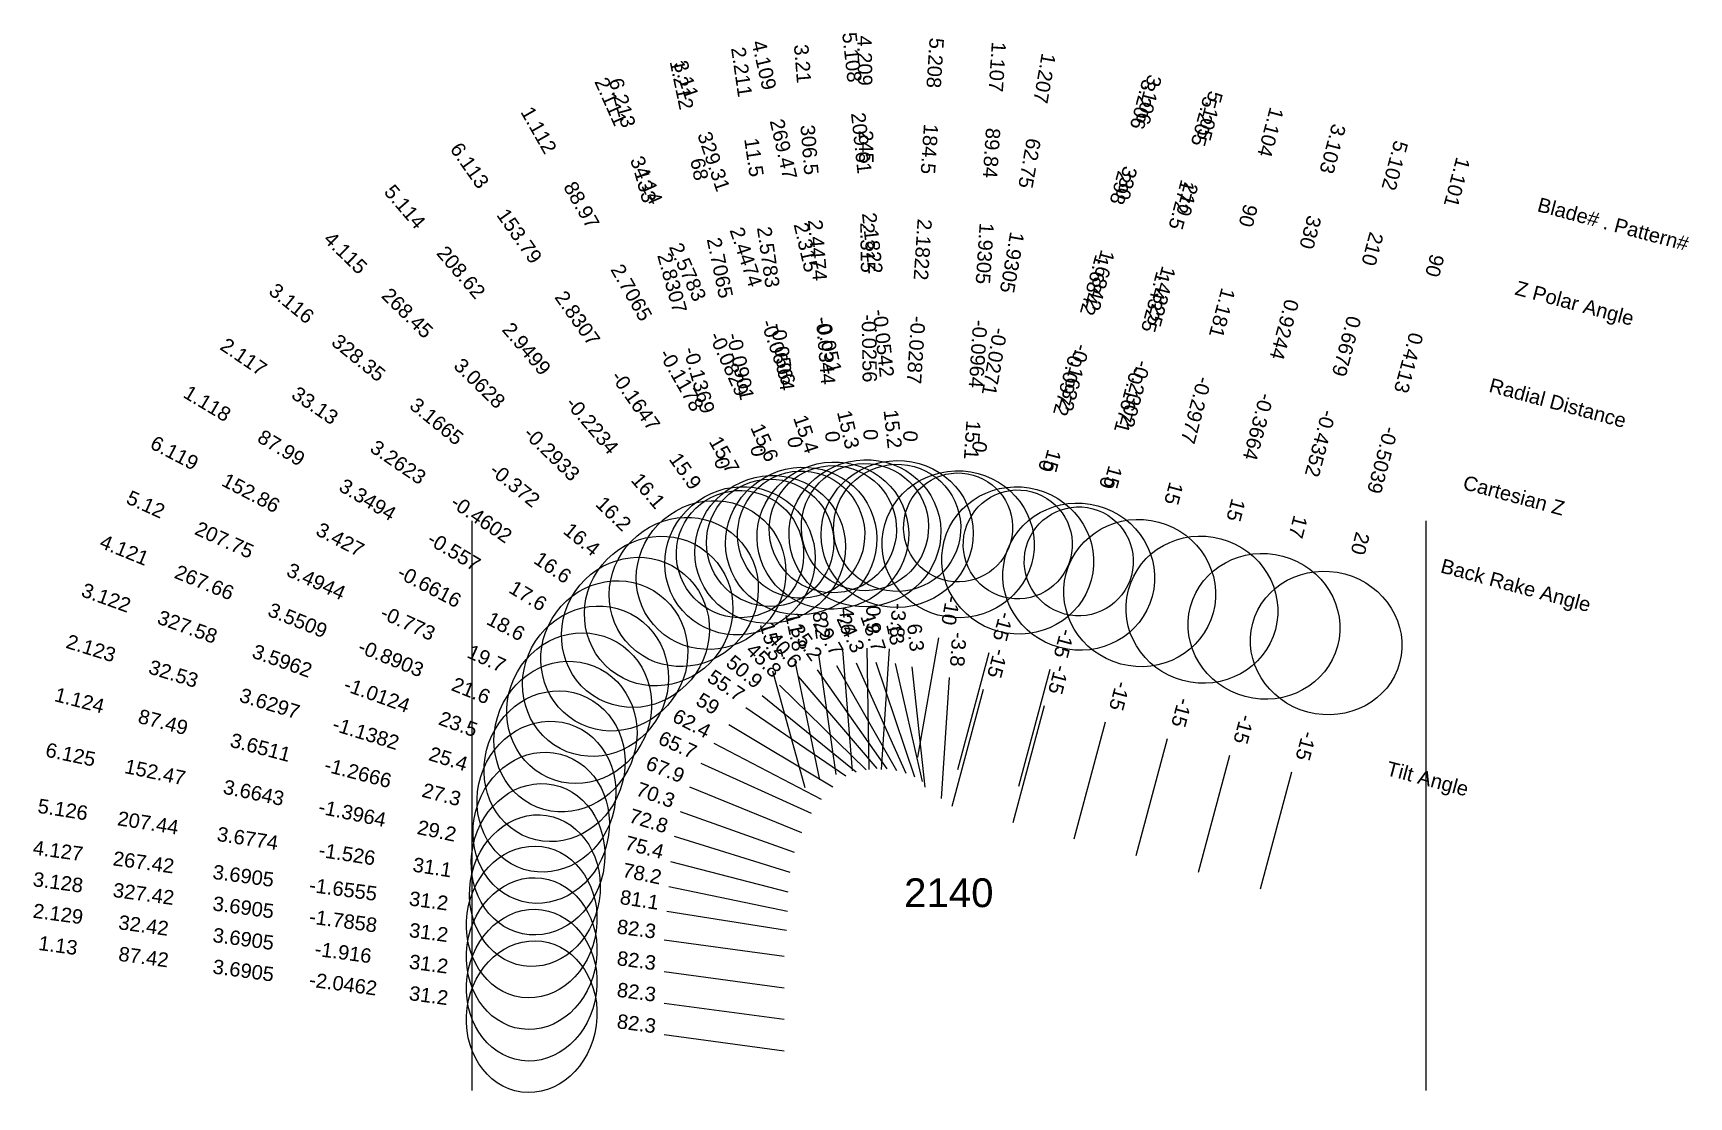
# Model space of a CAD drawing. Header units: inches. Extents: x 30.25 to 37.09, y 15.62 to 20.01.
import ezdxf
from ezdxf.enums import TextEntityAlignment as Align

# ---------------------------------------------------------------- set-up
doc = ezdxf.new("R2010")
doc.units = ezdxf.units.IN
doc.header["$MEASUREMENT"] = 0
for name, color, linetype, true_color in [('Blade_1', 30, 'Continuous', 0xff7f00), ('Blade_2', 7, 'Continuous', 0xcccc00), ('Blade_3', 7, 'Continuous', 0x00cc00), ('Blade_4', 7, 'Continuous', 0x00cccc), ('Blade_5', 7, 'Continuous', 0x0066cc), ('Blade_6', 190, 'Continuous', 0x7f00ff)]:
    doc.layers.add(name, color=color, linetype=linetype, true_color=true_color)
doc.styles.get("Standard").update_dxf_attribs({"font": 'arial.ttf'})

msp = doc.modelspace()

# ---------------------------------------------------------------- linework, layer by layer
for p, q in [((32.0625, 18), (32.0625, 15.6484)), ((36, 18), (36, 15.6484))]:
    msp.add_line(p, q)
at = {"layer": 'Blade_1'}
for p, q in [((33.9892, 17.5174), (33.9024, 17.025)), ((33.3957, 17.4205), (33.498, 16.931)), ((33.5671, 17.4033), (33.8151, 16.9692)), ((34.0326, 17.3533), (33.9991, 16.8545)), ((33.1236, 17.1594), (33.5524, 16.9022)), ((34.6763, 17.1696), (34.5468, 16.6866)), ((35.446, 16.9634), (35.3166, 16.4804)), ((32.8826, 16.5946), (33.3665, 16.4687)), ((32.856, 15.8799), (33.3515, 15.8128))]:
    msp.add_line(p, q, dxfattribs=at)
for centre, major_axis, ratio in [((33.2935, 17.8822), (0.2726, 0.1558), 0.962552), ((33.2935, 17.9099), (0.257, 0.0537), 1), ((34.0695, 17.9036), (0.3133, -0.021), 0.965549), ((34.0695, 17.9729), (0.2216, -0.0391), 1), ((34.819, 17.7023), (0.3033, -0.0813), 0.965926), ((32.6506, 17.443), (0.1615, 0.2693), 0.953169), ((35.5887, 17.4961), (0.3033, -0.0813), 0.939693), ((32.3489, 16.7334), (0.079, 0.3039), 0.888476), ((32.3095, 15.9538), (0.0421, 0.3112), 0.855715)]:
    msp.add_ellipse(centre, major_axis=major_axis, ratio=ratio, dxfattribs=at)
at = {"layer": 'Blade_2'}
for p, q in [((33.493, 17.4487), (33.5643, 16.9538)), ((33.6483, 17.4143), (33.8537, 16.9584)), ((33.1935, 17.2293), (33.6067, 16.9478)), ((32.8971, 16.6987), (33.3747, 16.5508)), ((32.856, 16.0101), (33.3515, 15.943))]:
    msp.add_line(p, q, dxfattribs=at)
for centre, major_axis, ratio in [((33.4217, 17.9171), (0.2863, 0.129), 0.963257), ((33.4217, 17.9436), (0.2598, 0.0374), 1), ((32.7377, 17.5398), (0.1768, 0.2595), 0.958561), ((32.3703, 16.8618), (0.0929, 0.3), 0.903274), ((32.3095, 16.084), (0.0421, 0.3112), 0.855715)]:
    msp.add_ellipse(centre, major_axis=major_axis, ratio=ratio, dxfattribs=at)
at = {"layer": 'Blade_3'}
for p, q in [((33.5927, 17.4672), (33.6328, 16.9688)), ((34.1961, 17.4561), (34.0667, 16.9731)), ((33.7294, 17.417), (33.8897, 16.9434)), ((34.1731, 17.3041), (34.0436, 16.8211)), ((33.2614, 17.28), (33.6493, 16.9646)), ((34.9329, 17.1009), (34.8034, 16.6179)), ((32.9229, 16.8013), (33.3935, 16.6324)), ((32.856, 16.1403), (33.3515, 16.0732))]:
    msp.add_line(p, q, dxfattribs=at)
for centre, major_axis, ratio in [((33.5526, 17.9394), (0.2974, 0.1007), 0.963891), ((33.5526, 17.9656), (0.2617, 0.0211), 1), ((34.3158, 17.8368), (0.3033, -0.0813), 0.965926), ((34.3158, 17.9028), (0.2173, -0.0582), 1), ((32.8335, 17.628), (0.1981, 0.2436), 0.959349), ((35.0756, 17.6336), (0.3033, -0.0813), 0.965926), ((32.4038, 16.9876), (0.1061, 0.2955), 0.917095), ((32.3095, 16.2142), (0.0421, 0.3112), 0.855715)]:
    msp.add_ellipse(centre, major_axis=major_axis, ratio=ratio, dxfattribs=at)
at = {"layer": 'Blade_4'}
for p, q in [((33.6929, 17.4745), (33.7007, 16.9745)), ((33.8092, 17.4117), (33.9218, 16.9245)), ((33.3324, 17.322), (33.6906, 16.9732)), ((32.9602, 16.9024), (33.4235, 16.7145)), ((32.856, 16.2706), (33.3515, 16.2035))]:
    msp.add_line(p, q, dxfattribs=at)
for centre, major_axis, ratio in [((33.685, 17.949), (0.3059, 0.0707), 0.964438), ((33.685, 17.9744), (0.2625, 0.0041), 1), ((32.9372, 17.7067), (0.219, 0.225), 0.960166), ((32.4491, 17.1097), (0.118, 0.291), 0.929921), ((32.3095, 16.3445), (0.0421, 0.3112), 0.855715)]:
    msp.add_ellipse(centre, major_axis=major_axis, ratio=ratio, dxfattribs=at)
at = {"layer": 'Blade_5'}
for p, q in [((33.7847, 17.4724), (33.7515, 16.9735)), ((33.878, 17.3976), (33.9325, 16.9006)), ((34.4478, 17.3862), (34.3184, 16.9032)), ((33.409, 17.3578), (33.7343, 16.9782)), ((34.4248, 17.2371), (34.2953, 16.7541)), ((35.1894, 17.0321), (35.0599, 16.5491)), ((33.0081, 16.9997), (33.4637, 16.7937)), ((32.8675, 16.3887), (33.3614, 16.3114))]:
    msp.add_line(p, q, dxfattribs=at)
for centre, major_axis, ratio in [((33.8178, 17.9458), (0.3121, 0.0343), 0.964908), ((33.8178, 17.9713), (0.2619, -0.0174), 1), ((33.0501, 17.7766), (0.2384, 0.2043), 0.960998), ((34.5675, 17.7698), (0.3033, -0.0813), 0.965926), ((34.5675, 17.8329), (0.2173, -0.0582), 1), ((35.3321, 17.5648), (0.3033, -0.0813), 0.956305), ((32.5056, 17.227), (0.1294, 0.2861), 0.941708), ((32.3226, 16.474), (0.0486, 0.3102), 0.855831)]:
    msp.add_ellipse(centre, major_axis=major_axis, ratio=ratio, dxfattribs=at)
at = {"layer": 'Blade_6'}
for p, q in [((33.3029, 17.3813), (33.4365, 16.8995)), ((33.4873, 17.3847), (33.7757, 16.9763)), ((33.0617, 17.0828), (33.5047, 16.8511)), ((32.8756, 16.4911), (33.3651, 16.3891))]:
    msp.add_line(p, q, dxfattribs=at)
for centre, major_axis, ratio in [((33.1693, 17.8353), (0.2565, 0.1811), 0.961796), ((33.1693, 17.8631), (0.253, 0.0702), 1), ((32.573, 17.3384), (0.1455, 0.2782), 0.947547), ((32.3357, 16.6036), (0.064, 0.3074), 0.872695)]:
    msp.add_ellipse(centre, major_axis=major_axis, ratio=ratio, dxfattribs=at)

# ---------------------------------------------------------------- texts
for s, height, p in [('Blade# . Pattern#', 0.059375, (36.4639, 19.3078)), ('Z Polar Angle', 0.059375, (36.3717, 18.9637)), ('Radial Distance', 0.059375, (36.2641, 18.5622)), ('Cartesian Z', 0.059375, (36.1566, 18.1608)), ('Back Rake Angle', 0.059375, (36.0644, 17.8167)), ('Tilt Angle', 0.05937, (35.8404, 16.9806))]:
    msp.add_text(s, height=height, rotation=345).set_placement(p, align=Align.MIDDLE_LEFT)
msp.add_text('2140', height=0.11875).set_placement((34.0312, 16.4653), align=Align.MIDDLE_CENTER)
at = {"layer": 'Blade_1'}
for s, height, rotation, p in [('1.107', 0.05937, 266.15969, (34.2019, 19.8757)), ('1.212', 0.05937, 281.8, (32.8998, 19.7942)), ('1.207', 0.05937, 260, (34.3973, 19.8317)), ('1.112', 0.05937, 299.74015, (32.313, 19.5984)), ('1.104', 0.05937, 255, (35.3306, 19.6115)), ('89.84', 0.05937, 266.15969, (34.178, 19.5202)), ('62.75', 0.05937, 260, (34.3354, 19.4809)), ('68', 0.05937, 281.8, (32.9727, 19.4455)), ('1.101', 0.05937, 255, (36.1003, 19.4053)), ('88.97', 0.05937, 299.74015, (32.4897, 19.289)), ('90', 0.05937, 255, (35.2383, 19.2673)), ('1.9305', 0.05937, 266.15969, (34.1502, 19.1055)), ('2.7065', 0.05937, 281.8, (33.0577, 19.0387)), ('1.9305', 0.05937, 260, (34.2632, 19.0716)), ('90', 0.05937, 255, (36.0081, 19.0611)), ('2.7065', 0.05937, 299.74015, (32.6959, 18.9282)), ('1.181', 0.05937, 255, (35.1308, 18.8659)), ('-0.0964', 0.05937, 266.15969, (34.1223, 18.6908)), ('-0.0271', 0.05937, 260, (34.1911, 18.6623)), ('-0.0901', 0.05937, 281.8, (33.1427, 18.6318)), ('0.4113', 0.05937, 255, (35.9005, 18.6597)), ('-0.1178', 0.05937, 299.74015, (32.9021, 18.5673)), ('-0.2977', 0.05937, 255, (35.0232, 18.4644)), ('1.118', 0.05937, 329.04995, (30.9555, 18.4595)), ('15.1', 0.05937, 266.15969, (34.0985, 18.3354)), ('-0.5039', 0.05937, 255, (35.7929, 18.2582)), ('87.99', 0.05937, 329.04995, (31.261, 18.2763)), ('15.7', 0.05937, 299.74015, (33.0788, 18.2579)), ('0', 0.0594, 260, (34.1292, 18.3114)), ('0', 0.0594, 281.8, (33.2155, 18.2831)), ('3.3494', 0.05937, 329.04995, (31.6175, 18.0625)), ('15', 0.05937, 255, (34.931, 18.1203)), ('-0.557', 0.05937, 329.04995, (31.9739, 17.8488)), ('20', 0.05937, 255, (35.7007, 17.9141)), ('17.6', 0.05937, 329.04995, (32.2795, 17.6656)), ('-10', 0.05937, 260, (34.0098, 17.6344)), ('11.8', 0.05937, 281.8, (33.3715, 17.5367)), ('29.7', 0.05937, 299.74015, (33.5082, 17.5064)), ('-3.8', 0.05937, 266.15969, (34.0405, 17.4718)), ('1.124', 0.05937, 345.42166, (30.436, 17.2309)), ('59', 0.05937, 329.04995, (33.0217, 17.2204)), ('-15', 0.05937, 255, (34.707, 17.2843)), ('87.49', 0.05937, 345.42166, (30.7808, 17.1412)), ('3.6511', 0.05937, 345.42166, (31.183, 17.0366)), ('-15', 0.05937, 255, (35.4767, 17.0781)), ('-1.2666', 0.05937, 345.42166, (31.5853, 16.932)), ('27.3', 0.05937, 345.42166, (31.9301, 16.8423)), ('75.4', 0.05937, 345.42166, (32.7677, 16.6245)), ('1.13', 0.05937, 352.29678, (30.3508, 16.2187)), ('87.42', 0.05937, 352.29678, (30.7039, 16.171)), ('3.6905', 0.05937, 352.29678, (31.1157, 16.1153)), ('-2.0462', 0.05937, 352.29678, (31.5276, 16.0596)), ('31.2', 0.05937, 352.29678, (31.8806, 16.0118)), ('82.3', 0.05937, 352.29678, (32.7383, 15.8958))]:
    msp.add_text(s, height=height, rotation=rotation, dxfattribs=at).set_placement(p, align=Align.CENTER)
at = {"layer": 'Blade_2'}
for s, height, rotation, p in [('2.211', 0.05937, 278.2, (33.1471, 19.8489)), ('2.111', 0.05937, 294.25586, (32.6097, 19.7191)), ('11.5', 0.05937, 278.2, (33.198, 19.4963)), ('34.14', 0.05937, 294.25586, (32.7561, 19.3943)), ('2.5783', 0.05937, 278.2, (33.2572, 19.0849)), ('2.5783', 0.05937, 294.25586, (32.9268, 19.0154)), ('-0.0564', 0.05937, 278.2, (33.3165, 18.6736)), ('2.117', 0.05937, 325.73542, (31.1042, 18.6526)), ('-0.0829', 0.05937, 294.25586, (33.0976, 18.6364)), ('33.13', 0.05937, 325.73542, (31.3986, 18.452)), ('15.6', 0.05937, 294.25586, (33.2439, 18.3116)), ('3.2623', 0.05937, 325.73542, (31.7421, 18.218)), ('0', 0.0594, 278.2, (33.3673, 18.321)), ('-0.4602', 0.05937, 325.73542, (32.0856, 17.984)), ('16.6', 0.05937, 325.73542, (32.38, 17.7834)), ('8.2', 0.05937, 278.2, (33.4761, 17.5662)), ('24.3', 0.05937, 294.25586, (33.5995, 17.5226)), ('2.123', 0.05937, 342.7965, (30.4822, 17.4464)), ('32.53', 0.05937, 342.7965, (30.8225, 17.341)), ('55.7', 0.05937, 325.73542, (33.0953, 17.2962)), ('3.6297', 0.05937, 342.7965, (31.2196, 17.2181)), ('-1.1382', 0.05937, 342.7965, (31.6166, 17.0952)), ('25.4', 0.05937, 342.7965, (31.9569, 16.9898)), ('72.8', 0.05937, 342.7965, (32.7837, 16.7338)), ('2.129', 0.05937, 352.29678, (30.3508, 16.3489)), ('32.42', 0.05937, 352.29678, (30.7039, 16.3012)), ('3.6905', 0.05937, 352.29678, (31.1157, 16.2455)), ('-1.916', 0.05937, 352.29678, (31.5276, 16.1898)), ('31.2', 0.05937, 352.29678, (31.8806, 16.142)), ('82.3', 0.05937, 352.29678, (32.7383, 16.026))]:
    msp.add_text(s, height=height, rotation=rotation, dxfattribs=at).set_placement(p, align=Align.CENTER)
at = {"layer": 'Blade_3'}
for s, height, rotation, p in [('3.21', 0.05937, 274.6, (33.3982, 19.8844)), ('3.11', 0.05937, 288.70141, (32.9189, 19.8115)), ('3.206', 0.05937, 255, (34.8043, 19.726)), ('3.106', 0.05937, 255, (34.8274, 19.746)), ('306.5', 0.05937, 274.6, (33.4268, 19.5293)), ('3.103', 0.05937, 255, (35.5872, 19.5428)), ('329.31', 0.05937, 288.70141, (33.0331, 19.4741)), ('298', 0.05937, 255, (34.7121, 19.3819)), ('330', 0.05937, 255, (34.7351, 19.4018)), ('2.4474', 0.05937, 288.70141, (33.1663, 19.0804)), ('2.4474', 0.05937, 274.6, (33.4601, 19.115)), ('330', 0.05937, 255, (35.4949, 19.1986)), ('1.6842', 0.05937, 255, (34.6045, 18.9804)), ('1.6842', 0.05937, 255, (34.6276, 19.0004)), ('3.116', 0.05937, 320.8799, (31.3001, 18.8751)), ('0.9244', 0.05937, 255, (35.3874, 18.7972)), ('-0.0606', 0.05937, 288.70141, (33.2996, 18.6867)), ('-0.0344', 0.05937, 274.6, (33.4934, 18.7007)), ('328.35', 0.05937, 320.8799, (31.5765, 18.6503)), ('-0.1632', 0.05937, 255, (34.52, 18.5989)), ('-0.0972', 0.05937, 255, (34.497, 18.5789)), ('-0.3664', 0.05937, 255, (35.2798, 18.3957)), ('3.1665', 0.05937, 320.8799, (31.8989, 18.3881)), ('15.4', 0.05937, 288.70141, (33.4138, 18.3493)), ('0', 0.0594, 274.6, (33.522, 18.3456)), ('0', 0.0594, 255, (34.4048, 18.2348)), ('15', 0.05937, 255, (34.4278, 18.2548)), ('-0.372', 0.05937, 320.8799, (32.2214, 18.1258)), ('15', 0.05937, 255, (35.1876, 18.0516)), ('16.4', 0.05937, 320.8799, (32.4978, 17.901)), ('3.122', 0.05937, 340.25552, (30.5435, 17.6553)), ('4.6', 0.05937, 274.6, (33.5832, 17.5856)), ('327.58', 0.05937, 340.25552, (30.8788, 17.535)), ('18.7', 0.05937, 288.70141, (33.6913, 17.5295)), ('-15', 0.05937, 255, (34.2268, 17.5708)), ('3.5962', 0.05937, 340.25552, (31.27, 17.3946)), ('50.9', 0.05937, 320.8799, (33.1692, 17.355)), ('-15', 0.05937, 255, (34.2038, 17.4188)), ('-1.0124', 0.05937, 340.25552, (31.6612, 17.2541)), ('-15', 0.05937, 255, (34.9636, 17.2156)), ('23.5', 0.05937, 340.25552, (31.9965, 17.1338)), ('70.3', 0.05937, 340.25552, (32.8111, 16.8414)), ('3.128', 0.05937, 352.29678, (30.3508, 16.4791)), ('327.42', 0.05937, 352.29678, (30.7039, 16.4314)), ('3.6905', 0.05937, 352.29678, (31.1157, 16.3757)), ('-1.7858', 0.05937, 352.29678, (31.5276, 16.32)), ('31.2', 0.05937, 352.29678, (31.8806, 16.2722)), ('82.3', 0.05937, 352.29678, (32.7383, 16.1562))]:
    msp.add_text(s, height=height, rotation=rotation, dxfattribs=at).set_placement(p, align=Align.CENTER)
at = {"layer": 'Blade_4'}
for s, height, rotation, p in [('4.109', 0.05937, 283.01535, (33.2399, 19.8747)), ('4.209', 0.05937, 270.9, (33.6548, 19.8992)), ('269.47', 0.05937, 283.01535, (33.3201, 19.5276)), ('245', 0.05937, 270.9, (33.6604, 19.543)), ('2.315', 0.05937, 283.01535, (33.4137, 19.1227)), ('2.315', 0.05937, 270.9, (33.6669, 19.1274)), ('4.115', 0.05937, 315.76853, (31.521, 19.0854)), ('268.45', 0.05937, 315.76853, (31.7762, 18.8369)), ('-0.051', 0.05937, 283.01535, (33.5073, 18.7177)), ('-0.0256', 0.05937, 270.9, (33.6734, 18.7118)), ('3.0628', 0.05937, 315.76853, (32.074, 18.547)), ('15.3', 0.05937, 283.01535, (33.5875, 18.3706)), ('-0.2933', 0.05937, 315.76853, (32.3719, 18.2571)), ('0', 0.0594, 270.9, (33.679, 18.3556)), ('16.2', 0.05937, 315.76853, (32.6271, 18.0086)), ('4.121', 0.05937, 337.9242, (30.6175, 17.8525)), ('267.66', 0.05937, 337.9242, (30.9476, 17.7186)), ('3.5509', 0.05937, 337.9242, (31.3328, 17.5624)), ('0.9', 0.05937, 270.9, (33.691, 17.5932)), ('13', 0.05937, 283.01535, (33.7825, 17.5274)), ('-0.8903', 0.05937, 337.9242, (31.7179, 17.4062)), ('45.8', 0.05937, 315.76853, (33.2473, 17.4048)), ('21.6', 0.05937, 337.9242, (32.0481, 17.2723)), ('67.9', 0.05937, 337.9242, (32.8501, 16.9471)), ('4.127', 0.05937, 352.29678, (30.3508, 16.6094)), ('267.42', 0.05937, 352.29678, (30.7039, 16.5617)), ('3.6905', 0.05937, 352.29678, (31.1157, 16.506)), ('-1.6555', 0.05937, 352.29678, (31.5276, 16.4503)), ('31.2', 0.05937, 352.29678, (31.8806, 16.4025)), ('82.3', 0.05937, 352.29678, (32.7383, 16.2865))]:
    msp.add_text(s, height=height, rotation=rotation, dxfattribs=at).set_placement(p, align=Align.CENTER)
at = {"layer": 'Blade_5'}
for s, height, rotation, p in [('5.108', 0.05937, 276.26389, (33.6021, 19.9105)), ('5.208', 0.05937, 266.2, (33.9454, 19.8921)), ('5.105', 0.05937, 255, (35.0791, 19.679)), ('209.61', 0.05937, 276.26389, (33.641, 19.5564)), ('5.205', 0.05937, 255, (35.056, 19.6561)), ('184.5', 0.05937, 266.2, (33.9218, 19.5366)), ('5.102', 0.05937, 255, (35.8437, 19.474)), ('5.114', 0.05937, 310.59422, (31.764, 19.2774)), ('172.5', 0.05937, 255, (34.9638, 19.312)), ('210', 0.05937, 255, (34.9868, 19.3348)), ('2.1822', 0.05937, 276.26389, (33.6864, 19.1432)), ('2.1822', 0.05937, 266.2, (33.8942, 19.1219)), ('210', 0.05937, 255, (35.7514, 19.1298)), ('208.62', 0.05937, 310.59422, (31.9958, 19.0069)), ('1.4325', 0.05937, 255, (34.8562, 18.9105)), ('1.4325', 0.05937, 255, (34.8793, 18.9334)), ('-0.0542', 0.05937, 276.26389, (33.7317, 18.7301)), ('2.9499', 0.05937, 310.59422, (32.2662, 18.6913)), ('-0.0287', 0.05937, 266.2, (33.8667, 18.7072)), ('0.6679', 0.05937, 255, (35.6439, 18.7284)), ('-0.2302', 0.05937, 255, (34.7717, 18.5319)), ('-0.1671', 0.05937, 255, (34.7487, 18.509)), ('-0.2234', 0.05937, 310.59422, (32.5367, 18.3757)), ('15.2', 0.05937, 276.26389, (33.7706, 18.376)), ('-0.4352', 0.05937, 255, (35.5363, 18.3269)), ('0', 0.0594, 266.2, (33.8431, 18.3517)), ('16.1', 0.05937, 310.59422, (32.7685, 18.1052)), ('0', 0.0594, 255, (34.6565, 18.1649)), ('15', 0.05937, 255, (34.6795, 18.1878)), ('5.12', 0.05937, 335.66531, (30.7047, 18.0414)), ('207.75', 0.05937, 335.66531, (31.0293, 17.8946)), ('17', 0.05937, 255, (35.4441, 17.9828)), ('3.4944', 0.05937, 335.66531, (31.408, 17.7234)), ('-0.773', 0.05937, 335.66531, (31.7867, 17.5521)), ('-3.8', 0.05937, 266.2, (33.7925, 17.5909)), ('6.3', 0.05937, 276.26389, (33.865, 17.5156)), ('40.6', 0.05937, 310.59422, (33.3317, 17.448)), ('-15', 0.05937, 255, (34.4785, 17.5009)), ('19.7', 0.05937, 335.66531, (32.1113, 17.4053)), ('-15', 0.05937, 255, (34.4555, 17.3518)), ('-15', 0.05937, 255, (35.2201, 17.1468)), ('65.7', 0.05937, 335.66531, (32.8999, 17.0487)), ('5.126', 0.05937, 351.10337, (30.3699, 16.7797)), ('207.44', 0.05937, 351.10337, (30.7218, 16.7246)), ('3.6774', 0.05937, 351.10337, (31.1325, 16.6603)), ('-1.526', 0.05937, 351.10337, (31.5431, 16.596)), ('31.1', 0.05937, 351.10337, (31.895, 16.5409)), ('81.1', 0.05937, 351.10337, (32.7501, 16.4071))]:
    msp.add_text(s, height=height, rotation=rotation, dxfattribs=at).set_placement(p, align=Align.CENTER)
at = {"layer": 'Blade_6'}
for s, height, rotation, p in [('6.213', 0.05937, 285.5, (32.6549, 19.7181)), ('6.113', 0.05937, 305.21895, (32.0294, 19.45)), ('133', 0.05937, 285.5, (32.7501, 19.3748)), ('153.79', 0.05937, 305.21895, (32.2349, 19.159)), ('2.8307', 0.05937, 285.5, (32.8611, 18.9743)), ('2.8307', 0.05937, 305.21895, (32.4746, 18.8194)), ('-0.1369', 0.05937, 285.5, (32.9722, 18.5738)), ('-0.1647', 0.05937, 305.21895, (32.7143, 18.4799)), ('6.119', 0.05937, 332.38979, (30.8216, 18.2544)), ('15.9', 0.05937, 305.21895, (32.9197, 18.1888)), ('0', 0.0594, 285.5, (33.0674, 18.2305)), ('152.86', 0.05937, 332.38979, (31.1373, 18.0893)), ('3.427', 0.05937, 332.38979, (31.5055, 17.8967)), ('-0.6616', 0.05937, 332.38979, (31.8738, 17.7041)), ('18.6', 0.05937, 332.38979, (32.1895, 17.539)), ('15.5', 0.05937, 285.5, (33.2712, 17.4957)), ('35.2', 0.05937, 305.21895, (33.4189, 17.4818)), ('62.4', 0.05937, 332.38979, (32.9565, 17.1378)), ('6.125', 0.05937, 348.23186, (30.4007, 17.0067)), ('152.47', 0.05937, 348.23186, (30.7495, 16.934)), ('3.6643', 0.05937, 348.23186, (31.1564, 16.8493)), ('-1.3964', 0.05937, 348.23186, (31.5633, 16.7645)), ('29.2', 0.05937, 348.23186, (31.912, 16.6919)), ('78.2', 0.05937, 348.23186, (32.7593, 16.5153))]:
    msp.add_text(s, height=height, rotation=rotation, dxfattribs=at).set_placement(p, align=Align.CENTER)

doc.saveas('drawing.dxf')
